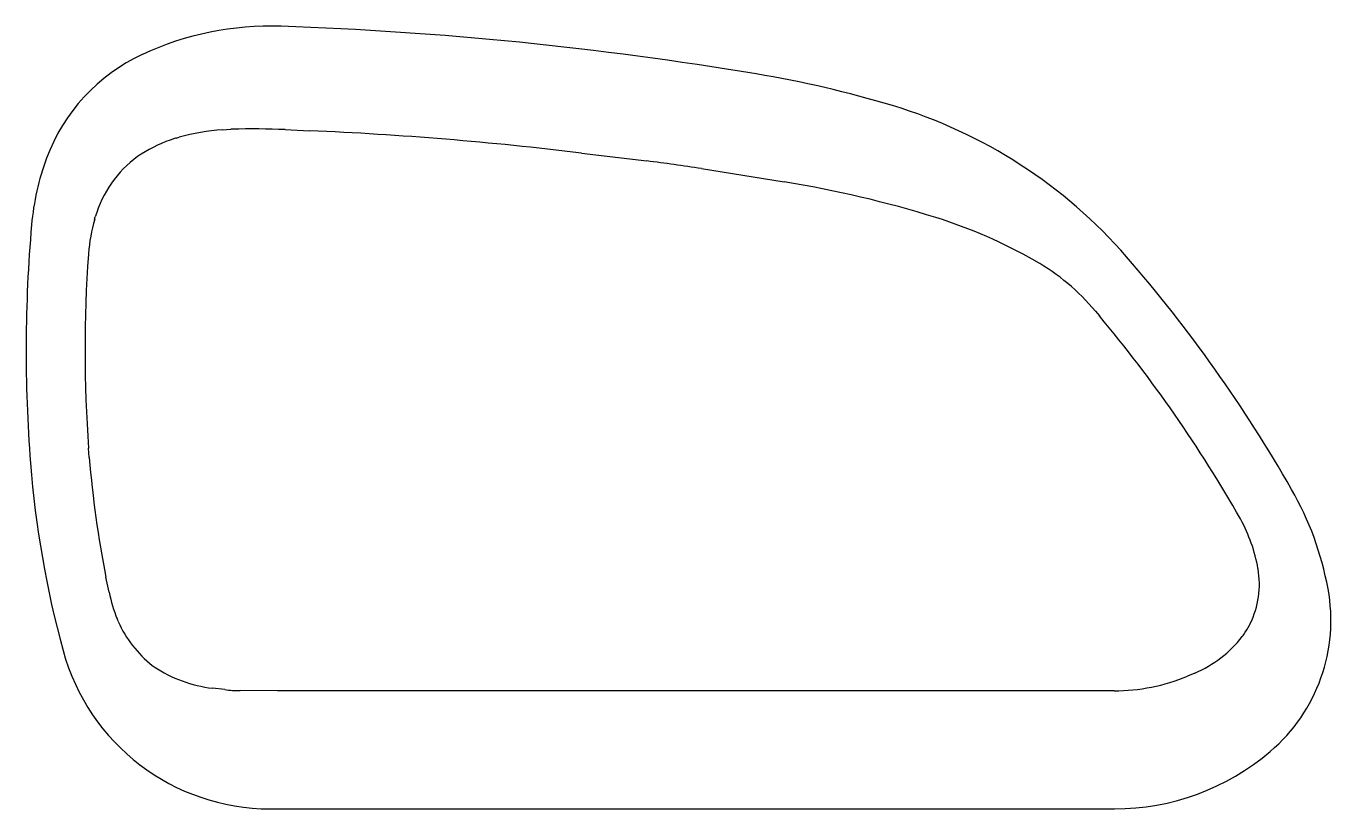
# Model space of a CAD drawing. Extents: x 522.4 to 566.6, y 665 to 691.5.
import ezdxf

# ---------------------------------------------------------------- set-up
doc = ezdxf.new("R2010")
doc.units = 0
doc.layers.get('0').update_dxf_attribs({"linetype": 'CONTINUOUS'})

msp = doc.modelspace()

# ---------------------------------------------------------------- linework, layer by layer
for p, q in [((527.469, 687.74), (527.578, 687.77)), ((529.037, 688.019), (529.327, 688.04)), ((531.174, 688.025), (532, 687.989)), ((541.217, 687.232), (543.433, 686.964)), ((545.289, 686.703), (548.088, 686.252)), ((524.708, 684.988), (524.73, 685.064)), ((556.606, 683.577), (556.62, 683.568)), ((558.649, 681.872), (558.784, 681.71)), ((524.525, 676.91), (524.499, 677.228)), ((525.197, 672.343), (525.089, 672.857)), ((525.511, 671.347), (525.472, 671.435)), ((562.021, 669.603), (561.772, 669.499)), ((529.118, 669.04), (528.706, 669.088)), ((530.911, 668.996), (529.646, 669.006)), ((559.283, 668.997), (530.911, 668.996)), ((530.665, 664.996), (559.294, 664.997))]:
    msp.add_line(p, q)
for centre, radius, start, end in [((530.674, 681.218), 10.318, 88.0246, 114.9282), ((526.756, 567.623), 123.98, 80.53647, 88.02461), ((528.978, 684.865), 6.295, 114.9282, 159.5928), ((540.973, 652.919), 37.507, 73.2712, 80.5365), ((546.876, 672.558), 17, 40.9953, 73.2712), ((529.079, 682.693), 5.298, 108.2368, 121.8318), ((527.734, 686.775), 1, 105.3712, 108.2368), ((529.564, 680.546), 7.492, 94.0298, 105.3712), ((529.397, 687.042), 1, 91.4069, 94.0298), ((530.022, 661.603), 26.447, 87.505, 91.4069), ((526.756, 567.623), 120.48, 83.1059, 87.50503), ((531.178, 684.047), 8.642, 159.5928, 175.011), ((528.418, 684.01), 3.836, 125.9991, 164.0472), ((527.339, 685.495), 2, 121.8318, 125.9991), ((537.687, 639.44), 47.87, 80.8626, 83.1059), ((542.178, 649.51), 37.215, 72.7124, 80.8626), ((571.477, 680.529), 49.094, 175.011, 184.4469), ((530.827, 683.271), 6.355, 164.3172, 175.0512), ((552.346, 682.179), 3, 72.6934, 72.7124), ((548.199, 668.87), 16.94, 60.2447, 72.6934), ((571.452, 680.548), 47.07, 176.0369, 184.0457), ((525.492, 683.732), 1, 175.0512, 176.0369), ((552.897, 677.056), 7.502, 39.9381, 60.2447), ((522.407, 651.291), 49.419, 29.7712, 40.9953), ((522.903, 651.669), 46.797, 29.6632, 39.9381), ((556.61, 679.373), 34.182, 184.4469, 195.2855), ((560.48, 679.851), 36.075, 184.6765, 191.1778), ((556.011, 670.514), 10.706, 10.4675, 29.7712), ((562.698, 674.333), 1, 28.5678, 29.6632), ((558.695, 672.154), 5.558, 10.3124, 28.5678), ((561.176, 672.614), 3.034, 333.8898, 9.8105), ((562.196, 672.791), 2, 9.8105, 10.3124), ((530.446, 673.44), 5.362, 191.809, 201.9632), ((560.788, 671.396), 5.849, 310.4302, 10.4675), ((529.036, 672.888), 3.848, 203.6125, 231.8857), ((562.045, 672.061), 2, 322.3546, 324.8779), ((561.294, 672.59), 2.919, 324.8779, 332.0359), ((562.105, 672.159), 2, 332.0359, 333.8898), ((560.483, 673.266), 3.973, 292.7779, 322.3546), ((530.665, 672.282), 7.286, 195.2855, 270.0026), ((527.279, 670.648), 1, 231.8857, 236.4812), ((529.241, 673.61), 4.554, 236.4812, 263.2515), ((559.283, 675.425), 6.427, 270, 292.7779), ((529.685, 673.826), 4.82, 263.2515, 269.5436), ((559.294, 673.149), 8.152, 270.0026, 310.4302)]:
    msp.add_arc(centre, radius, start, end)

doc.saveas('drawing.dxf')
